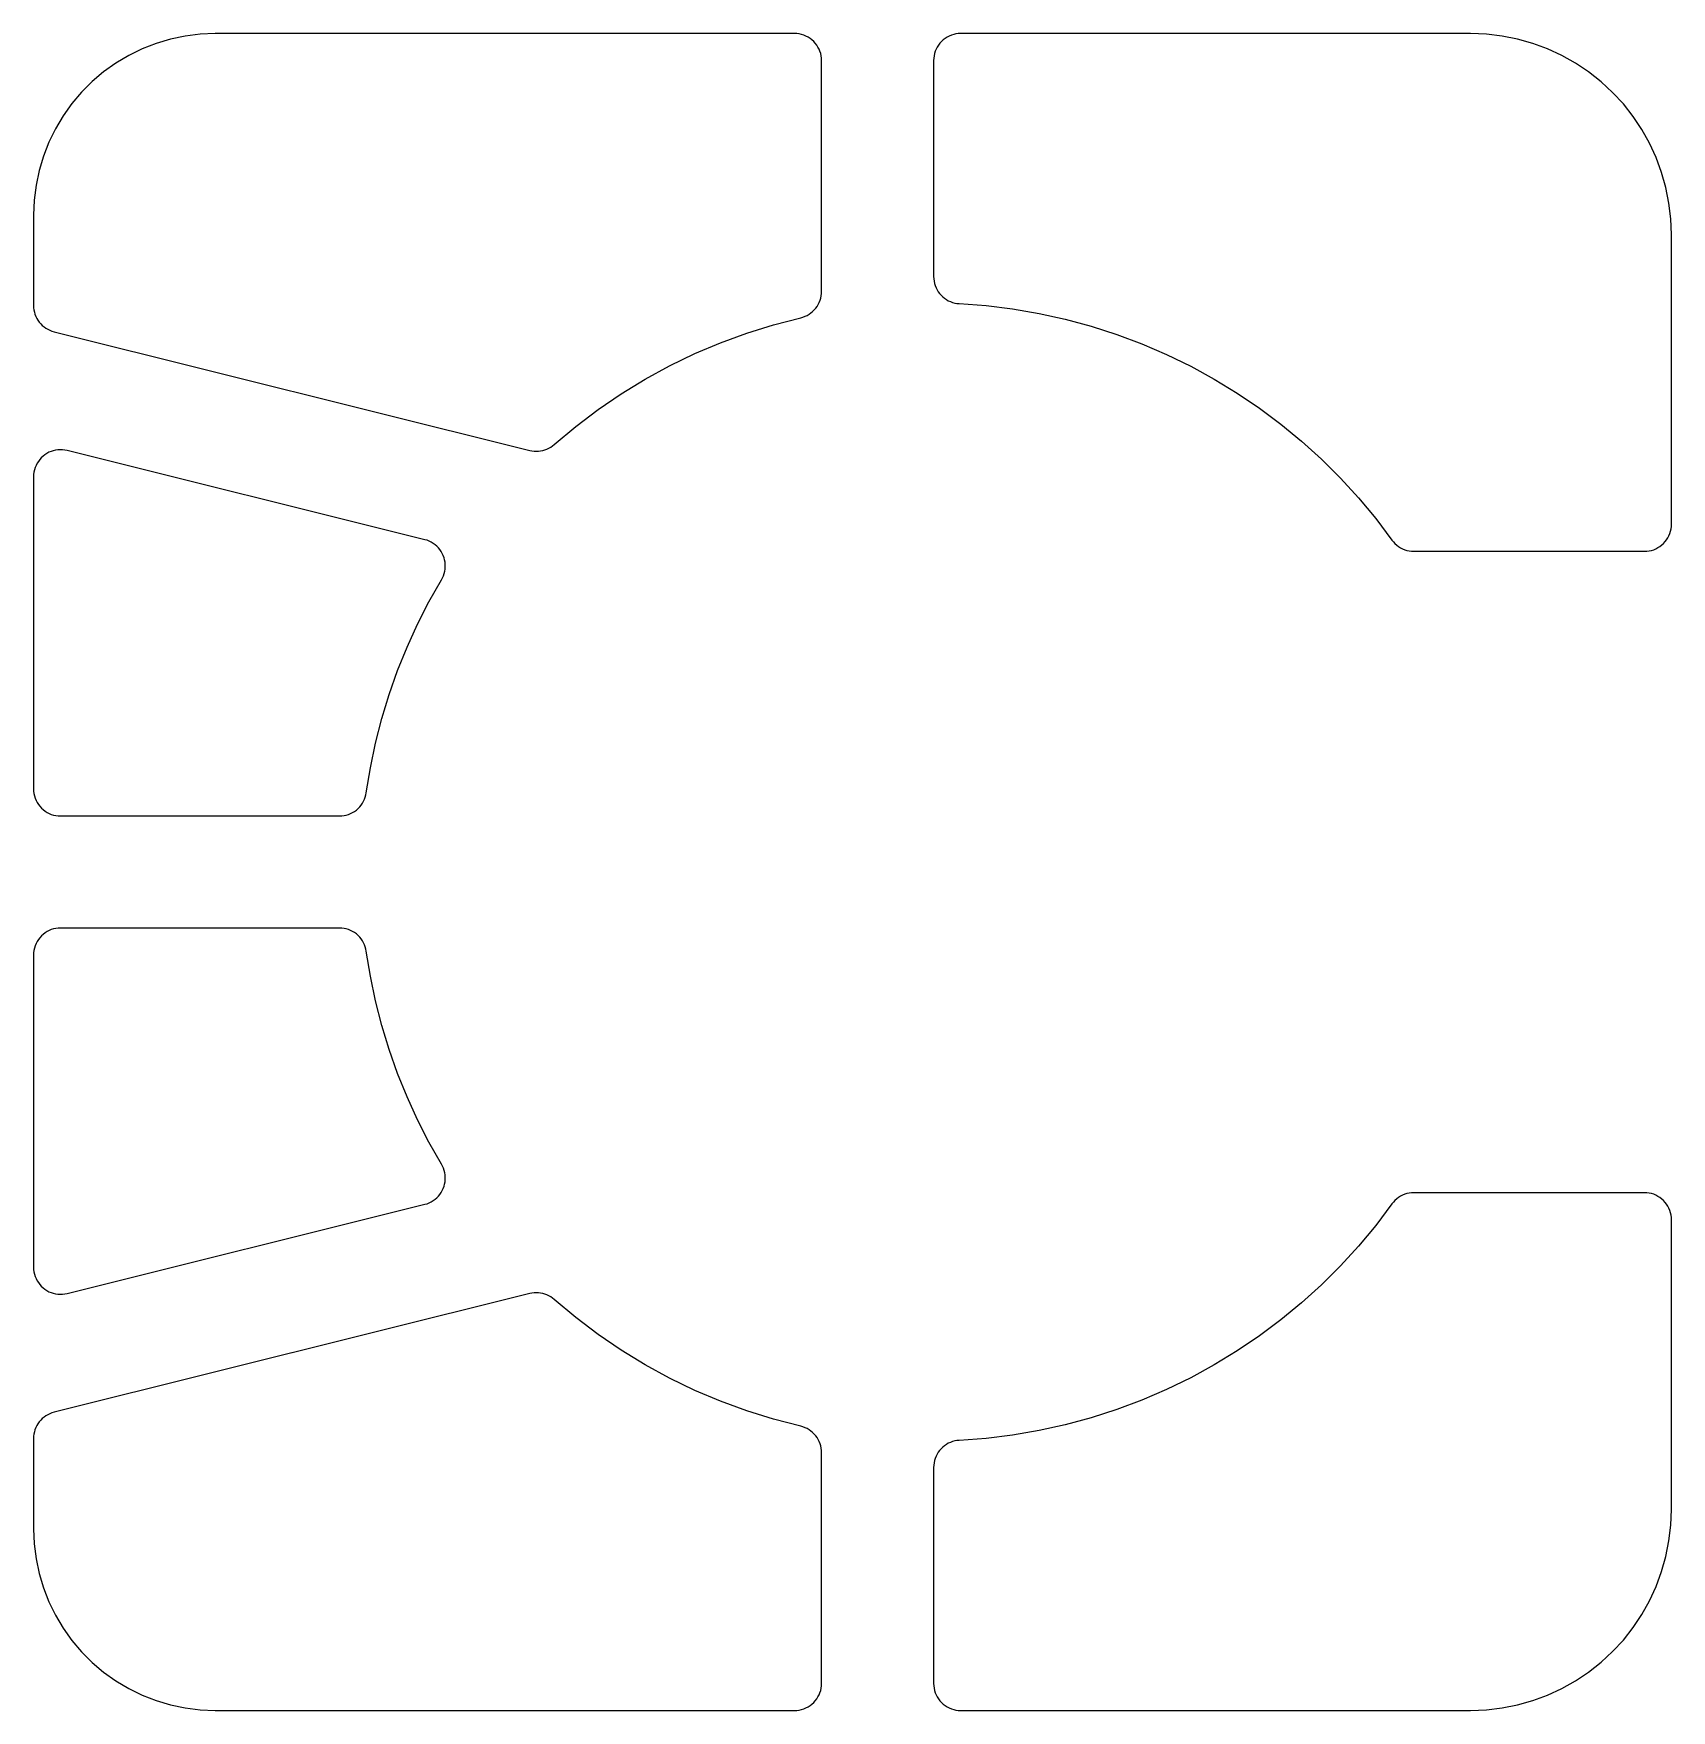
# Model space of a CAD drawing. Header units: millimetres. Extents: x -108.4 to -23.6, y -93.4 to -6.6.
import ezdxf

# ---------------------------------------------------------------- set-up
doc = ezdxf.new("R2010")
doc.units = ezdxf.units.MM
doc.layers.get('0').update_dxf_attribs({"linetype": 'CONTINUOUS'})

msp = doc.modelspace()

# ---------------------------------------------------------------- linework, layer by layer
for points in [[(-107.663, -21.91), (-107.558, -21.96), (-107.45, -22.002), (-107.339, -22.035), (-82.707, -28.176), (-82.597, -28.199), (-82.485, -28.213), (-82.373, -28.218), (-82.26, -28.214), (-82.148, -28.201), (-82.038, -28.178), (-81.93, -28.147), (-81.824, -28.108), (-81.722, -28.06), (-81.625, -28.004), (-81.532, -27.94), (-81.444, -27.87), (-80.332, -26.94), (-79.176, -26.066), (-77.978, -25.25), (-76.741, -24.495), (-75.469, -23.8), (-74.164, -23.17), (-72.83, -22.604), (-71.469, -22.104), (-70.086, -21.672), (-68.682, -21.309), (-68.569, -21.278), (-68.459, -21.237), (-68.353, -21.187), (-68.251, -21.128), (-68.155, -21.062), (-68.064, -20.987), (-67.98, -20.905), (-67.904, -20.816), (-67.834, -20.721), (-67.774, -20.621), (-67.721, -20.516), (-67.678, -20.406), (-67.644, -20.294), (-67.62, -20.179), (-67.605, -20.063), (-67.6, -19.945), (-67.6, -8), (-67.605, -7.878), (-67.621, -7.757), (-67.648, -7.638), (-67.684, -7.521), (-67.731, -7.408), (-67.788, -7.3), (-67.853, -7.197), (-67.928, -7.1), (-68.01, -7.01), (-68.1, -6.928), (-68.197, -6.853), (-68.3, -6.788), (-68.408, -6.731), (-68.521, -6.684), (-68.638, -6.648), (-68.757, -6.621), (-68.878, -6.605), (-69, -6.6), (-99, -6.6), (-99.776, -6.632), (-100.547, -6.728), (-101.308, -6.888), (-102.052, -7.109), (-102.776, -7.392), (-103.474, -7.733), (-104.141, -8.131), (-104.774, -8.582), (-105.366, -9.084), (-105.916, -9.634), (-106.418, -10.226), (-106.869, -10.859), (-107.267, -11.526), (-107.608, -12.224), (-107.891, -12.948), (-108.112, -13.692), (-108.272, -14.453), (-108.368, -15.224), (-108.4, -16), (-108.4, -20.677), (-108.395, -20.792), (-108.381, -20.908), (-108.357, -21.021), (-108.324, -21.132), (-108.281, -21.24), (-108.23, -21.345), (-108.171, -21.444), (-108.103, -21.538), (-108.028, -21.627), (-107.946, -21.709), (-107.857, -21.784), (-107.762, -21.851)], [(-61.755, -19.533), (-61.721, -19.646), (-61.677, -19.756), (-61.624, -19.861), (-61.563, -19.962), (-61.493, -20.057), (-61.415, -20.146), (-61.33, -20.229), (-61.239, -20.303), (-61.142, -20.37), (-61.039, -20.428), (-60.932, -20.478), (-60.82, -20.518), (-60.706, -20.549), (-60.59, -20.57), (-60.473, -20.581), (-59.087, -20.685), (-57.708, -20.855), (-56.339, -21.09), (-54.982, -21.389), (-53.641, -21.752), (-52.319, -22.177), (-51.018, -22.665), (-49.741, -23.213), (-48.492, -23.821), (-47.272, -24.487), (-46.086, -25.209), (-44.935, -25.987), (-43.822, -26.819), (-42.749, -27.701), (-41.719, -28.634), (-40.734, -29.614), (-39.797, -30.639), (-38.909, -31.708), (-38.072, -32.817), (-37.997, -32.911), (-37.915, -33), (-37.825, -33.08), (-37.729, -33.153), (-37.627, -33.217), (-37.519, -33.272), (-37.408, -33.318), (-37.293, -33.353), (-37.175, -33.379), (-37.055, -33.395), (-36.935, -33.4), (-25, -33.4), (-24.878, -33.395), (-24.757, -33.379), (-24.638, -33.352), (-24.521, -33.316), (-24.408, -33.269), (-24.3, -33.212), (-24.197, -33.147), (-24.1, -33.072), (-24.01, -32.99), (-23.928, -32.9), (-23.853, -32.803), (-23.788, -32.7), (-23.731, -32.592), (-23.684, -32.479), (-23.648, -32.362), (-23.621, -32.243), (-23.605, -32.122), (-23.6, -32), (-23.6, -17), (-23.632, -16.184), (-23.728, -15.373), (-23.887, -14.572), (-24.109, -13.786), (-24.392, -13.02), (-24.734, -12.278), (-25.133, -11.566), (-25.586, -10.887), (-26.092, -10.246), (-26.646, -9.646), (-27.246, -9.092), (-27.887, -8.586), (-28.566, -8.133), (-29.279, -7.734), (-30.02, -7.392), (-30.786, -7.109), (-31.572, -6.887), (-32.373, -6.728), (-33.184, -6.632), (-34, -6.6), (-60.4, -6.6), (-60.522, -6.605), (-60.643, -6.621), (-60.762, -6.648), (-60.879, -6.684), (-60.992, -6.731), (-61.1, -6.788), (-61.203, -6.853), (-61.3, -6.928), (-61.39, -7.01), (-61.472, -7.1), (-61.547, -7.197), (-61.612, -7.3), (-61.669, -7.408), (-61.716, -7.521), (-61.752, -7.638), (-61.779, -7.757), (-61.795, -7.878), (-61.8, -8), (-61.8, -19.183), (-61.795, -19.301), (-61.78, -19.418)], [(-87.298, -33.409), (-87.365, -33.312), (-87.441, -33.22), (-87.524, -33.136), (-87.614, -33.058), (-87.71, -32.989), (-87.812, -32.928), (-87.918, -32.875), (-88.029, -32.832), (-88.143, -32.799), (-106.661, -28.181), (-106.78, -28.157), (-106.9, -28.143), (-107.021, -28.14), (-107.142, -28.147), (-107.261, -28.164), (-107.379, -28.192), (-107.494, -28.23), (-107.605, -28.277), (-107.712, -28.334), (-107.813, -28.4), (-107.909, -28.475), (-107.997, -28.557), (-108.078, -28.647), (-108.151, -28.744), (-108.216, -28.846), (-108.271, -28.953), (-108.317, -29.065), (-108.353, -29.181), (-108.379, -29.299), (-108.395, -29.419), (-108.4, -29.54), (-108.4, -45.7), (-108.395, -45.822), (-108.379, -45.943), (-108.352, -46.062), (-108.316, -46.179), (-108.269, -46.292), (-108.212, -46.4), (-108.147, -46.503), (-108.072, -46.6), (-107.99, -46.69), (-107.9, -46.772), (-107.803, -46.847), (-107.7, -46.912), (-107.592, -46.969), (-107.479, -47.016), (-107.362, -47.052), (-107.243, -47.079), (-107.122, -47.095), (-107, -47.1), (-92.558, -47.1), (-92.44, -47.095), (-92.323, -47.08), (-92.208, -47.056), (-92.095, -47.021), (-91.986, -46.978), (-91.881, -46.925), (-91.78, -46.864), (-91.685, -46.794), (-91.596, -46.717), (-91.514, -46.633), (-91.439, -46.542), (-91.372, -46.444), (-91.314, -46.342), (-91.264, -46.235), (-91.224, -46.125), (-91.193, -46.011), (-91.172, -45.895), (-90.961, -44.605), (-90.693, -43.326), (-90.369, -42.06), (-89.989, -40.809), (-89.553, -39.577), (-89.064, -38.365), (-88.521, -37.176), (-87.926, -36.012), (-87.28, -34.876), (-87.224, -34.771), (-87.176, -34.663), (-87.138, -34.55), (-87.109, -34.435), (-87.091, -34.318), (-87.082, -34.199), (-87.084, -34.081), (-87.095, -33.963), (-87.117, -33.846), (-87.148, -33.731), (-87.189, -33.62), (-87.239, -33.512)], [(-87.812, -67.072), (-87.71, -67.011), (-87.614, -66.942), (-87.524, -66.864), (-87.441, -66.78), (-87.365, -66.688), (-87.298, -66.591), (-87.239, -66.488), (-87.189, -66.38), (-87.148, -66.269), (-87.117, -66.154), (-87.095, -66.037), (-87.084, -65.919), (-87.082, -65.801), (-87.091, -65.682), (-87.109, -65.565), (-87.138, -65.45), (-87.176, -65.337), (-87.224, -65.229), (-87.28, -65.124), (-87.926, -63.988), (-88.521, -62.824), (-89.064, -61.635), (-89.553, -60.423), (-89.989, -59.191), (-90.369, -57.94), (-90.693, -56.674), (-90.961, -55.395), (-91.172, -54.105), (-91.193, -53.989), (-91.224, -53.875), (-91.264, -53.765), (-91.314, -53.658), (-91.372, -53.556), (-91.439, -53.458), (-91.514, -53.367), (-91.596, -53.283), (-91.685, -53.206), (-91.78, -53.136), (-91.881, -53.075), (-91.986, -53.022), (-92.095, -52.979), (-92.208, -52.944), (-92.323, -52.92), (-92.44, -52.905), (-92.558, -52.9), (-107, -52.9), (-107.122, -52.905), (-107.243, -52.921), (-107.362, -52.948), (-107.479, -52.984), (-107.592, -53.031), (-107.7, -53.088), (-107.803, -53.153), (-107.9, -53.228), (-107.99, -53.31), (-108.072, -53.4), (-108.147, -53.497), (-108.212, -53.6), (-108.269, -53.708), (-108.316, -53.821), (-108.352, -53.938), (-108.379, -54.057), (-108.395, -54.178), (-108.4, -54.3), (-108.4, -70.46), (-108.395, -70.581), (-108.379, -70.701), (-108.353, -70.819), (-108.317, -70.935), (-108.271, -71.047), (-108.216, -71.154), (-108.151, -71.256), (-108.078, -71.353), (-107.997, -71.443), (-107.909, -71.525), (-107.813, -71.6), (-107.712, -71.666), (-107.605, -71.723), (-107.494, -71.77), (-107.379, -71.808), (-107.261, -71.836), (-107.142, -71.853), (-107.021, -71.86), (-106.9, -71.857), (-106.78, -71.843), (-106.661, -71.819), (-88.143, -67.201), (-88.029, -67.168), (-87.918, -67.125)], [(-61.472, -92.9), (-61.39, -92.99), (-61.3, -93.072), (-61.203, -93.147), (-61.1, -93.212), (-60.992, -93.269), (-60.879, -93.316), (-60.762, -93.352), (-60.643, -93.379), (-60.522, -93.395), (-60.4, -93.4), (-34, -93.4), (-33.184, -93.368), (-32.373, -93.272), (-31.572, -93.113), (-30.786, -92.891), (-30.02, -92.608), (-29.279, -92.266), (-28.566, -91.867), (-27.887, -91.414), (-27.246, -90.908), (-26.646, -90.354), (-26.092, -89.754), (-25.586, -89.113), (-25.133, -88.434), (-24.734, -87.722), (-24.392, -86.98), (-24.109, -86.214), (-23.887, -85.428), (-23.728, -84.627), (-23.632, -83.816), (-23.6, -83), (-23.6, -68), (-23.605, -67.878), (-23.621, -67.757), (-23.648, -67.638), (-23.684, -67.521), (-23.731, -67.408), (-23.788, -67.3), (-23.853, -67.197), (-23.928, -67.1), (-24.01, -67.01), (-24.1, -66.928), (-24.197, -66.853), (-24.3, -66.788), (-24.408, -66.731), (-24.521, -66.684), (-24.638, -66.648), (-24.757, -66.621), (-24.878, -66.605), (-25, -66.6), (-36.935, -66.6), (-37.055, -66.605), (-37.175, -66.621), (-37.293, -66.647), (-37.408, -66.682), (-37.519, -66.728), (-37.627, -66.783), (-37.729, -66.847), (-37.825, -66.92), (-37.915, -67), (-37.997, -67.089), (-38.072, -67.183), (-38.909, -68.292), (-39.797, -69.361), (-40.734, -70.386), (-41.719, -71.366), (-42.749, -72.299), (-43.822, -73.181), (-44.935, -74.013), (-46.086, -74.791), (-47.272, -75.513), (-48.492, -76.179), (-49.741, -76.787), (-51.018, -77.335), (-52.319, -77.823), (-53.641, -78.248), (-54.982, -78.611), (-56.339, -78.91), (-57.708, -79.145), (-59.087, -79.315), (-60.473, -79.419), (-60.59, -79.43), (-60.706, -79.451), (-60.82, -79.482), (-60.932, -79.522), (-61.039, -79.572), (-61.142, -79.63), (-61.239, -79.697), (-61.33, -79.771), (-61.415, -79.854), (-61.493, -79.943), (-61.563, -80.038), (-61.624, -80.139), (-61.677, -80.244), (-61.721, -80.354), (-61.755, -80.467), (-61.78, -80.582), (-61.795, -80.699), (-61.8, -80.817), (-61.8, -92), (-61.795, -92.122), (-61.779, -92.243), (-61.752, -92.362), (-61.716, -92.479), (-61.669, -92.592), (-61.612, -92.7), (-61.547, -92.803)], [(-108.028, -78.373), (-108.103, -78.462), (-108.171, -78.556), (-108.23, -78.655), (-108.281, -78.76), (-108.324, -78.868), (-108.357, -78.979), (-108.381, -79.092), (-108.395, -79.208), (-108.4, -79.323), (-108.4, -84), (-108.368, -84.776), (-108.272, -85.547), (-108.112, -86.308), (-107.891, -87.052), (-107.608, -87.776), (-107.267, -88.474), (-106.869, -89.141), (-106.418, -89.774), (-105.916, -90.366), (-105.366, -90.916), (-104.774, -91.418), (-104.141, -91.869), (-103.474, -92.267), (-102.776, -92.608), (-102.052, -92.891), (-101.308, -93.112), (-100.547, -93.272), (-99.776, -93.368), (-99, -93.4), (-69, -93.4), (-68.878, -93.395), (-68.757, -93.379), (-68.638, -93.352), (-68.521, -93.316), (-68.408, -93.269), (-68.3, -93.212), (-68.197, -93.147), (-68.1, -93.072), (-68.01, -92.99), (-67.928, -92.9), (-67.853, -92.803), (-67.788, -92.7), (-67.731, -92.592), (-67.684, -92.479), (-67.648, -92.362), (-67.621, -92.243), (-67.605, -92.122), (-67.6, -92), (-67.6, -80.055), (-67.605, -79.937), (-67.62, -79.821), (-67.644, -79.706), (-67.678, -79.594), (-67.721, -79.484), (-67.774, -79.379), (-67.834, -79.279), (-67.904, -79.184), (-67.98, -79.095), (-68.064, -79.013), (-68.155, -78.938), (-68.251, -78.872), (-68.353, -78.813), (-68.459, -78.763), (-68.569, -78.722), (-68.682, -78.691), (-70.086, -78.328), (-71.469, -77.896), (-72.83, -77.396), (-74.164, -76.83), (-75.469, -76.2), (-76.741, -75.505), (-77.978, -74.75), (-79.176, -73.934), (-80.332, -73.06), (-81.444, -72.13), (-81.532, -72.06), (-81.625, -71.996), (-81.722, -71.94), (-81.824, -71.892), (-81.93, -71.853), (-82.038, -71.822), (-82.148, -71.799), (-82.26, -71.786), (-82.373, -71.782), (-82.485, -71.787), (-82.597, -71.801), (-82.707, -71.824), (-107.339, -77.965), (-107.45, -77.998), (-107.558, -78.04), (-107.663, -78.09), (-107.762, -78.149), (-107.857, -78.216), (-107.946, -78.291)]]:
    msp.add_lwpolyline(points, close=True)

doc.saveas('drawing.dxf')
